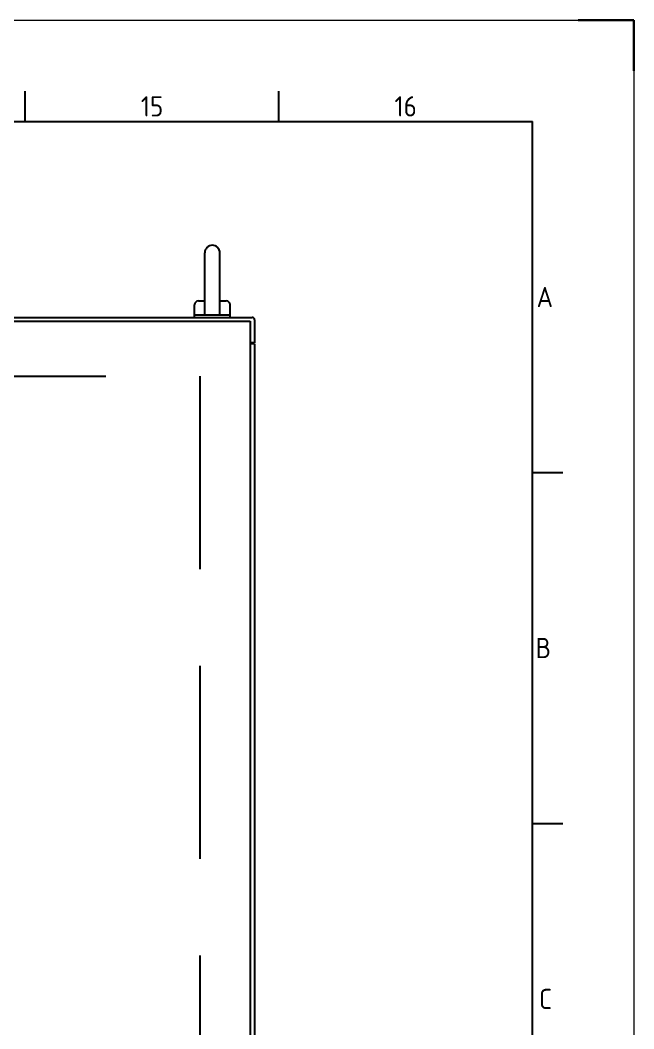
# Model space of a CAD drawing. Header units: inches. Extents: x -1220 to 2144, y -720 to 1656.
# Drawn here: x 1659 to 2144, y 860 to 1656 of the extents above; entities that cross this region are included whole.
import ezdxf
from ezdxf.enums import TextEntityAlignment as Align

# ---------------------------------------------------------------- set-up
doc = ezdxf.new("R2010")
doc.units = ezdxf.units.IN
doc.header["$LTSCALE"] = 12
doc.linetypes.add('DASHED', pattern=[0.75, 0.5, -0.25])
doc.layers.add('AE_BOR', color=1, linetype='Continuous')
doc.layers.add('PSYMS', color=7, linetype='Continuous')
doc.styles.add('WD_IEC', font='isocp2.shx', dxfattribs={"width": 0.9, "height": 4, "bigfont": 'gbcbig.shx'})

# ---------------------------------------------------------------- blocks, each defined once
blk = doc.blocks.new('gb_a1')
for p in [(20, 574), (821, 20)]:
    blk.add_line(p, (821, 574))
at = {"layer": 'AE_BOR', "color": 1, "lineweight": 15}
for p, q in [((0, 594), (841, 594)), ((841, 594), (841, 0))]:
    blk.add_line(p, q, dxfattribs=at)
at = {"layer": 'AE_BOR', "lineweight": 30}
for p, q in [((841, 594), (830, 594)), ((841, 584), (841, 594))]:
    blk.add_line(p, q, dxfattribs=at)
at = {"layer": 'AE_BOR'}
for p, q in [((720.875, 574), (720.875, 580)), ((770.9375, 574), (770.9375, 580)), ((821, 504.75), (827, 504.75)), ((821, 435.5), (827, 435.5))]:
    blk.add_line(p, q, dxfattribs=at)
at = {"layer": 'AE_BOR', "style": 'WD_IEC'}
for s, p in [('15', (745.90625, 575)), ('16', (795.96875, 575))]:
    blk.add_text(s, height=4, dxfattribs=at).set_placement(p, align=Align.CENTER)
for s, p in [('A', (825.04762, 539.375)), ('B', (824.66667, 470.125)), ('C', (824.85714, 400.875))]:
    blk.add_text(s, height=4, dxfattribs=at).set_placement(p, align=Align.MIDDLE_RIGHT)
blk = doc.blocks.new('5084600')
for p, q in [((37.689, 70.878), (37.689, 72.803)), ((38.16, 70.878), (38.16, 72.803)), ((37.374, 70.799), (37.374, 71.192)), ((37.492, 71.31), (37.689, 71.31)), ((38.16, 71.31), (38.357, 71.31)), ((38.475, 70.799), (38.475, 71.192)), ((37.374, 70.878), (38.475, 70.878)), ((19.611, 70.799), (39.104, 70.799)), ((19.611, 70.681), (39.104, 70.681)), ((39.104, 70.799), (39.162, 70.799)), ((39.104, 70.681), (39.104, 0.924)), ((39.241, 70.72), (39.241, 70.013)), ((39.241, 70.013), (39.104, 70.013)), ((39.241, 69.978), (39.104, 69.978)), ((39.241, 69.978), (39.241, 0.567))]:
    blk.add_line(p, q)
at = {"linetype": 'DASHED'}
for p, q in [((19.611, 68.972), (37.532, 68.972)), ((37.532, 68.972), (37.532, 29.578))]:
    blk.add_line(p, q, dxfattribs=at)
for centre, radius, start, end in [((37.925, 72.803), 0.236, 0, 180), ((37.492, 71.192), 0.118, 90, 180), ((38.357, 71.192), 0.118, 0, 90), ((39.162, 70.72), 0.0786, 0, 90)]:
    blk.add_arc(centre, radius, start, end)

msp = doc.modelspace()

# ---------------------------------------------------------------- block references
at = {"xscale": 4, "yscale": 4, "zscale": 4}
msp.add_blockref('gb_a1', (-1220, -720), dxfattribs=at)
at = {"layer": 'PSYMS', "xscale": 25.39999999999964, "yscale": 25.39999999999964, "zscale": 25.39999999999964}
msp.add_blockref('5084600', (847.89, -376.89), dxfattribs=at)

doc.saveas('drawing.dxf')
